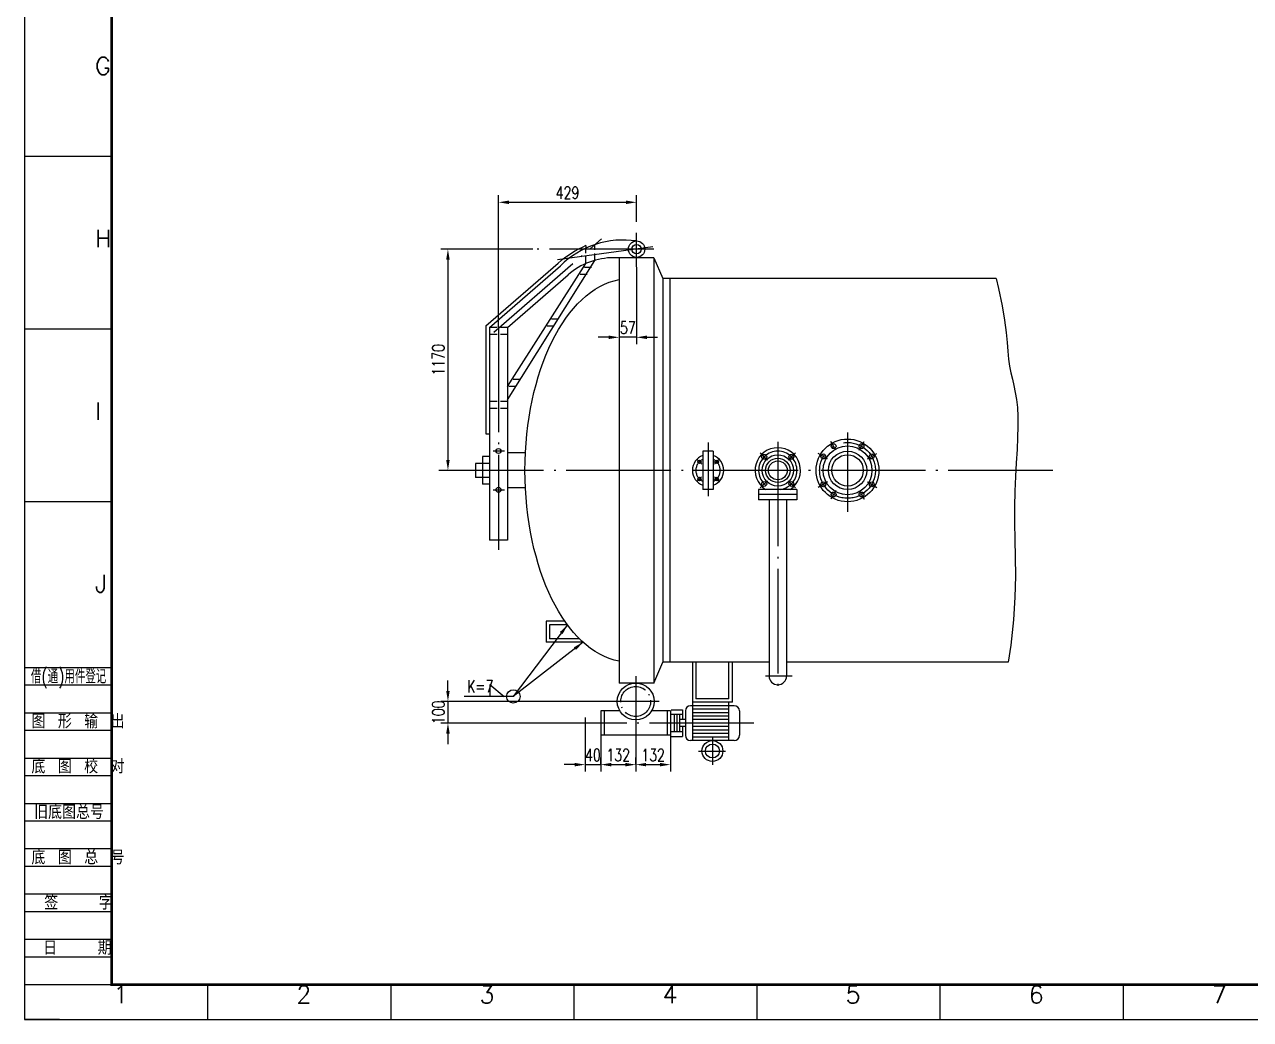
# Model space of a CAD drawing. Extents: x 3651 to 4491, y 6105 to 6699.
# Drawn here: x 3651.4 to 4002.9, y 6104.9 to 6390.3 of the extents above; entities that cross this region are included whole.
import ezdxf

# ---------------------------------------------------------------- set-up
doc = ezdxf.new("R2010")
doc.units = 0
doc.header["$MEASUREMENT"] = 0
doc.header["$PDMODE"] = 66
for name, pattern in [('DASHDOT-M', [36.5, 30, -3, 0.5, -3]), ('DASHDOT-S', [13.3, 10, -1.5, 0.3, -1.5]), ('HIDDEN-M', [7, 5, -2]), ('HIDDEN-S', [3, 2, -1])]:
    doc.linetypes.add(name, pattern=pattern)
doc.layers.get('0').update_dxf_attribs({"linetype": 'CONTINUOUS'})
doc.layers.get('DEFPOINTS').update_dxf_attribs({"linetype": 'CONTINUOUS'})
for name, color, linetype in [('CEN', 1, 'DASHDOT-M'), ('DIM', 5, 'CONTINUOUS'), ('HID', 6, 'HIDDEN-M'), ('TK', 5, 'CONTINUOUS')]:
    doc.layers.add(name, color=color, linetype=linetype)
doc.styles.add('HZTXT', font='txt', dxfattribs={"width": 0.75, "bigfont": 'HZTXT'})
doc.dimstyles.get("Standard").update_dxf_attribs({"dimtxt": 3.5, "dimasz": 3.5, "dimexe": 3, "dimexo": 0.063, "dimgap": 1, "dimtad": 1, "dimdec": 3, "dimzin": 0, "dimtxsty": 'HZTXT', "dimblk1": 'DOT', "dimblk2": 'DOT', "dimcen": 0.09, "dimclrd": 5, "dimclre": 5, "dimclrt": 1, "dimazin": 3, "dimtfac": 0.857143, "dimtdec": 3, "dimtix": 1, "dimtmove": 0, "dimatfit": 3, "dimtolj": 1, "dimtzin": 0})

# ---------------------------------------------------------------- blocks, each defined once
blk = doc.blocks.new('*D9')
at = {"color": 5, "linetype": 'BYBLOCK'}
for p, q in [((3758.38, 5749.19), (3758.38, 5738.85)), ((3748.38, 5740.92), (3748.38, 5742.85)), ((3751.38, 5740.85), (3755.38, 5740.85))]:
    blk.add_line(p, q, dxfattribs=at)
for points in [[(3751.38, 5741.35), (3751.38, 5740.35), (3748.38, 5740.85)], [(3755.38, 5741.35), (3755.38, 5740.35), (3758.38, 5740.85)]]:
    blk.add_solid(points, dxfattribs=at)
at = {"layer": 'DEFPOINTS', "color": 0, "linetype": 'BYBLOCK'}
for p in [(3758.38, 5749.26), (3748.38, 5740.85), (3758.38, 5740.85)]:
    blk.add_point(p, dxfattribs=at)
at = {"color": 1, "linetype": 'BYBLOCK', "insert": (3753.38, 5743.6), "char_height": 3.5, "attachment_point": 5, "style": 'HZTXT'}
blk.add_mtext('\\A1;132', dxfattribs=at)
blk = doc.blocks.new('_DOT')
at = {"color": 0, "linetype": 'BYBLOCK'}
blk.add_line((-0.5, 0), (-1, 0), dxfattribs=at)
at = {"color": 0, "linetype": 'BYBLOCK', "const_width": 0.5}
blk.add_lwpolyline([(-0.25, 0, 1), (0.25, 0, 1)], format="xyb", close=True, dxfattribs=at)
blk = doc.blocks.new('*D63')
at = {"color": 5, "linetype": 'BYBLOCK'}
for p, q in [((3826.87, 6320.78), (3826.87, 6298.62)), ((3821.87, 6308.08), (3821.87, 6298.62)), ((3818.87, 6300.62), (3815.87, 6300.62)), ((3826.87, 6300.62), (3821.87, 6300.62)), ((3829.87, 6300.62), (3832.87, 6300.62))]:
    blk.add_line(p, q, dxfattribs=at)
for points in [[(3818.87, 6301.12), (3818.87, 6300.12), (3821.87, 6300.62)], [(3829.87, 6301.12), (3829.87, 6300.12), (3826.87, 6300.62)]]:
    blk.add_solid(points, dxfattribs=at)
at = {"layer": 'DEFPOINTS', "color": 0, "linetype": 'BYBLOCK'}
for p in [(3826.87, 6320.84), (3821.87, 6308.14), (3821.87, 6300.62)]:
    blk.add_point(p, dxfattribs=at)
at = {"color": 1, "linetype": 'BYBLOCK', "insert": (3824.37, 6303.37), "char_height": 3.5, "attachment_point": 5, "style": 'HZTXT'}
blk.add_mtext('\\A1;57', dxfattribs=at)
blk = doc.blocks.new('*D5')
at = {"color": 5, "linetype": 'BYBLOCK'}
for p, q in [((3694.55, 5761.97), (3694.55, 5764.97)), ((3741.86, 5758.97), (3692.55, 5758.97)), ((3694.55, 5758.97), (3694.55, 5752.76)), ((3731.34, 5752.76), (3692.55, 5752.76)), ((3694.55, 5749.76), (3694.55, 5746.76))]:
    blk.add_line(p, q, dxfattribs=at)
for points in [[(3694.05, 5761.97), (3695.05, 5761.97), (3694.55, 5758.97)], [(3694.05, 5749.76), (3695.05, 5749.76), (3694.55, 5752.76)]]:
    blk.add_solid(points, dxfattribs=at)
at = {"layer": 'DEFPOINTS', "color": 0, "linetype": 'BYBLOCK'}
for p in [(3741.93, 5758.97), (3694.55, 5752.76), (3731.4, 5752.76)]:
    blk.add_point(p, dxfattribs=at)
at = {"color": 1, "linetype": 'BYBLOCK', "insert": (3691.8, 5755.86), "char_height": 3.5, "attachment_point": 5, "rotation": 90, "style": 'HZTXT'}
blk.add_mtext('\\A1;100', dxfattribs=at)
blk = doc.blocks.new('*D7')
at = {"color": 5, "linetype": 'BYBLOCK'}
for p, q in [((3738.38, 5749.19), (3738.38, 5738.85)), ((3748.38, 5746.74), (3748.38, 5738.85)), ((3741.38, 5740.85), (3745.38, 5740.85))]:
    blk.add_line(p, q, dxfattribs=at)
for points in [[(3741.38, 5741.35), (3741.38, 5740.35), (3738.38, 5740.85)], [(3745.38, 5741.35), (3745.38, 5740.35), (3748.38, 5740.85)]]:
    blk.add_solid(points, dxfattribs=at)
at = {"layer": 'DEFPOINTS', "color": 0, "linetype": 'BYBLOCK'}
for p in [(3738.38, 5749.26), (3748.38, 5746.81), (3748.38, 5740.85)]:
    blk.add_point(p, dxfattribs=at)
at = {"color": 1, "linetype": 'BYBLOCK', "insert": (3743.38, 5743.6), "char_height": 3.5, "attachment_point": 5, "style": 'HZTXT'}
blk.add_mtext('\\A1;132', dxfattribs=at)
blk = doc.blocks.new('*D8')
at = {"color": 5, "linetype": 'BYBLOCK'}
for p, q in [((3733.86, 5750.66), (3733.86, 5738.85)), ((3730.86, 5740.85), (3727.86, 5740.85)), ((3733.86, 5740.85), (3738.38, 5740.85)), ((3738.38, 5740.92), (3738.38, 5742.85)), ((3741.38, 5740.85), (3744.38, 5740.85))]:
    blk.add_line(p, q, dxfattribs=at)
for points in [[(3730.86, 5741.35), (3730.86, 5740.35), (3733.86, 5740.85)], [(3741.38, 5741.35), (3741.38, 5740.35), (3738.38, 5740.85)]]:
    blk.add_solid(points, dxfattribs=at)
at = {"layer": 'DEFPOINTS', "color": 0, "linetype": 'BYBLOCK'}
for p in [(3733.86, 5750.73), (3738.38, 5740.85), (3738.38, 5740.85)]:
    blk.add_point(p, dxfattribs=at)
at = {"color": 1, "linetype": 'BYBLOCK', "insert": (3736.12, 5743.6), "char_height": 3.5, "attachment_point": 5, "style": 'HZTXT'}
blk.add_mtext('\\A1;40', dxfattribs=at)
blk = doc.blocks.new('*D58')
at = {"color": 5, "linetype": 'BYBLOCK'}
for p, q in [((3797.1, 6325.91), (3770.78, 6325.91)), ((3772.78, 6322.91), (3772.78, 6265.45)), ((3772.72, 6262.45), (3770.78, 6262.45))]:
    blk.add_line(p, q, dxfattribs=at)
for points in [[(3772.28, 6322.91), (3773.28, 6322.91), (3772.78, 6325.91)], [(3772.28, 6265.45), (3773.28, 6265.45), (3772.78, 6262.45)]]:
    blk.add_solid(points, dxfattribs=at)
at = {"layer": 'DEFPOINTS', "color": 0, "linetype": 'BYBLOCK'}
for p in [(3797.16, 6325.91), (3772.78, 6262.45), (3772.78, 6262.45)]:
    blk.add_point(p, dxfattribs=at)
at = {"color": 1, "linetype": 'BYBLOCK', "insert": (3770.03, 6294.18), "char_height": 3.5, "attachment_point": 5, "rotation": 90, "style": 'HZTXT'}
blk.add_mtext('\\A1;1170', dxfattribs=at)
blk = doc.blocks.new('*D57')
at = {"color": 5, "linetype": 'BYBLOCK'}
for p, q in [((3787.28, 6303.51), (3787.28, 6341.35)), ((3790.28, 6339.35), (3823.87, 6339.35)), ((3826.87, 6333.72), (3826.87, 6341.35))]:
    blk.add_line(p, q, dxfattribs=at)
for points in [[(3790.28, 6339.85), (3790.28, 6338.85), (3787.28, 6339.35)], [(3823.87, 6339.85), (3823.87, 6338.85), (3826.87, 6339.35)]]:
    blk.add_solid(points, dxfattribs=at)
at = {"layer": 'DEFPOINTS', "color": 0, "linetype": 'BYBLOCK'}
for p in [(3826.87, 6339.35), (3826.87, 6333.65), (3787.28, 6303.45)]:
    blk.add_point(p, dxfattribs=at)
at = {"color": 1, "linetype": 'BYBLOCK', "insert": (3807.07, 6342.1), "char_height": 3.5, "attachment_point": 5, "style": 'HZTXT'}
blk.add_mtext('\\A1;429', dxfattribs=at)

msp = doc.modelspace()

# ---------------------------------------------------------------- linework, layer by layer
for p, q in [((3812.3253, 6326.9386), (3812.3253, 6326.1892)), ((3783.6922, 6303.8889), (3804.3735, 6321.8547)), ((3784.6922, 6303.4515), (3805.0202, 6321.1104)), ((3789.8655, 6282.7234), (3814.8788, 6322.6854)), ((3789.8655, 6286.5189), (3812.3253, 6321.7661)), ((3831.8655, 6323.4515), (3820.3613, 6323.4515)), ((3821.8655, 6323.4515), (3821.8655, 6201.4515)), ((3831.8655, 6323.4515), (3831.8655, 6201.4515)), ((3831.8655, 6323.4515), (3834.3655, 6317.4515)), ((3789.8655, 6303.4515), (3807.2447, 6318.5497)), ((3929.9349, 6317.4515), (3834.3655, 6317.4515)), ((3834.3655, 6317.4515), (3834.3655, 6207.4515)), ((3836.3655, 6317.4515), (3836.3655, 6207.4515)), ((3783.6922, 6303.8889), (3783.6922, 6272.893)), ((3784.6922, 6303.4515), (3784.6922, 6242.4515)), ((3789.8655, 6303.4515), (3789.8655, 6242.4515)), ((3783.6922, 6272.893), (3784.6922, 6272.893)), ((3845.8655, 6267.9515), (3845.8655, 6256.9515)), ((3848.8655, 6267.9515), (3845.8655, 6267.9515)), ((3848.8655, 6267.9515), (3848.8655, 6256.9515)), ((3780.6922, 6264.4515), (3780.6922, 6260.4515)), ((3784.6922, 6264.4515), (3780.6922, 6264.4515)), ((3784.6922, 6266.4515), (3782.6922, 6266.4515)), ((3782.6922, 6266.4515), (3782.6922, 6258.4515)), ((3794.9897, 6267.4515), (3789.8655, 6267.4515)), ((3784.6922, 6260.4515), (3780.6922, 6260.4515)), ((3784.6922, 6258.4515), (3782.6922, 6258.4515)), ((3794.9897, 6257.4515), (3789.8655, 6257.4515)), ((3848.8655, 6256.9515), (3845.8655, 6256.9515)), ((3872.8655, 6257.0077), (3861.8655, 6257.0077)), ((3861.8655, 6257.0077), (3861.8655, 6254.0077)), ((3872.8655, 6255.5077), (3861.8655, 6255.5077)), ((3872.8655, 6254.0077), (3861.8655, 6254.0077)), ((3864.8655, 6254.0077), (3864.8655, 6203.4515)), ((3869.8655, 6254.0077), (3869.8655, 6203.4515)), ((3872.8655, 6257.0077), (3872.8655, 6254.0077)), ((3789.8655, 6242.4515), (3784.6922, 6242.4515)), ((3806.36, 6219.162), (3800.9071, 6219.162)), ((3800.9071, 6219.162), (3800.9071, 6213.162)), ((3807.0779, 6218.162), (3801.9071, 6218.162)), ((3801.9071, 6218.162), (3801.9071, 6214.162)), ((3811.5543, 6213.162), (3800.9071, 6213.162)), ((3810.5051, 6214.162), (3801.9071, 6214.162)), ((3831.8655, 6201.4515), (3834.3655, 6207.4515)), ((3864.8655, 6207.4515), (3834.3655, 6207.4515)), ((3842.8655, 6207.4515), (3842.8655, 6184.9515)), ((3843.8655, 6207.4515), (3843.8655, 6196.9515)), ((3853.3655, 6196.9515), (3853.3655, 6207.4515)), ((3854.3655, 6195.9515), (3854.3655, 6207.4515)), ((3933.4392, 6207.4515), (3869.8655, 6207.4515)), ((3831.8655, 6201.4515), (3821.8655, 6201.4515)), ((3854.8655, 6194.9515), (3842.3655, 6194.9515)), ((3854.3655, 6195.9515), (3842.8655, 6195.9515)), ((3853.3655, 6196.9515), (3843.8655, 6196.9515)), ((3853.3655, 6184.9515), (3853.3655, 6195.9515)), ((3812.0917, 6191.5702), (3812.0917, 6187.9212)), ((3822.0732, 6193.4515), (3816.6155, 6193.4515)), ((3816.6155, 6193.4515), (3816.6155, 6186.4515)), ((3817.6155, 6193.4515), (3817.6155, 6186.4515)), ((3836.6155, 6193.4515), (3831.1577, 6193.4515)), ((3835.6155, 6193.4515), (3835.6155, 6186.4515)), ((3836.6155, 6193.4515), (3836.6155, 6186.4515)), ((3840.0155, 6192.4515), (3836.6155, 6192.4515)), ((3836.824, 6193.7884), (3840.0155, 6193.7884)), ((3837.6155, 6192.4515), (3837.6155, 6187.4515)), ((3838.4155, 6192.4515), (3838.4155, 6187.4515)), ((3839.2155, 6192.4515), (3839.2155, 6187.4515)), ((3840.8655, 6190.9515), (3839.2155, 6190.9515)), ((3840.0155, 6193.7884), (3840.0155, 6190.9515)), ((3840.8655, 6193.4515), (3840.8655, 6186.4515)), ((3853.3655, 6193.9515), (3842.8655, 6193.9515)), ((3853.3655, 6192.9515), (3842.8655, 6192.9515)), ((3853.3655, 6191.9515), (3842.8655, 6191.9515)), ((3853.3655, 6190.9515), (3842.8655, 6190.9515)), ((3856.3655, 6193.4515), (3856.3655, 6186.4515)), ((3840.0155, 6187.4515), (3836.6155, 6187.4515)), ((3840.8655, 6188.9515), (3839.2155, 6188.9515)), ((3840.0155, 6188.9515), (3840.0155, 6186.1146)), ((3853.3655, 6188.9515), (3842.8655, 6188.9515)), ((3853.3655, 6187.9515), (3842.8655, 6187.9515)), ((3836.6155, 6186.4515), (3816.6155, 6186.4515)), ((3836.824, 6186.1146), (3840.0155, 6186.1146)), ((3854.8655, 6184.9515), (3842.3655, 6184.9515)), ((3853.3655, 6186.9515), (3842.8655, 6186.9515)), ((3853.3655, 6185.9515), (3842.8655, 6185.9515))]:
    msp.add_line(p, q)
for centre, radius in [((3826.8655, 6325.9059), 2.3446), ((3826.8655, 6325.9059), 1.3446), ((3887.3655, 6262.4515), 9), ((3787.2788, 6268.0168), 0.7), ((3887.3655, 6262.4515), 7), ((3887.3655, 6262.4515), 5.5), ((3883.3655, 6269.3797), 0.7), ((3891.3655, 6269.3797), 0.7), ((3844.8906, 6264.9264), 0.5), ((3849.8403, 6264.9264), 0.5), ((3863.4764, 6266.3406), 0.7), ((3867.3655, 6262.4515), 4.5), ((3867.3655, 6262.4515), 3.5), ((3867.3655, 6262.4515), 2.7), ((3871.2545, 6266.3406), 0.7), ((3880.4373, 6266.4515), 0.7), ((3887.3655, 6262.4515), 4.5), ((3894.2937, 6266.4515), 0.7), ((3787.2788, 6256.8862), 0.7), ((3844.8906, 6259.9766), 0.5), ((3849.8403, 6259.9766), 0.5), ((3863.4764, 6258.5624), 0.7), ((3871.2545, 6258.5624), 0.7), ((3880.4373, 6258.4515), 0.7), ((3894.2937, 6258.4515), 0.7), ((3883.3655, 6255.5233), 0.7), ((3891.3655, 6255.5233), 0.7), ((3826.6155, 6196.162), 5.2895), ((3848.6155, 6181.9515), 3), ((3848.6155, 6181.9515), 2)]:
    msp.add_circle(centre, radius)
for centre, radius, start, end in [((3823.0288, 6303.0006), 25.5397, 81.360238, 134.839687), ((3827.0476, 6295.1502), 35.0321, 114.850569, 130.333745), ((3820.3613, 6303.4515), 20, 90, 130.982441), ((3867.3655, 6262.4515), 6.5, 303.122543, 236.877457), ((3847.3655, 6262.4515), 4.5, 109.471221, 250.528779), ((3847.3655, 6262.4515), 4.5, 289.471221, 70.528779), ((3867.3655, 6203.4515), 2.5, 180, 0), ((3842.3655, 6193.4515), 1.5, 90, 180), ((3854.8655, 6193.4515), 1.5, 0, 90), ((3842.3655, 6186.4515), 1.5, 180, 270), ((3854.8655, 6186.4515), 1.5, 270, 0)]:
    msp.add_arc(centre, radius, start, end)
at = {"extrusion": (0, 0, -1)}
msp.add_ellipse((3824.8655, 6262.4515), major_axis=(0, 55), ratio=0.54545455, start_param=3.24176007, end_param=6.18301789, dxfattribs=at)
at = {"layer": 'CEN'}
for p, q in [((3785.9822, 6302.1012), (3816.7791, 6328.8559)), ((3826.8655, 6320.8384), (3826.8655, 6330.6125)), ((3831.8655, 6325.9059), (3797.1601, 6325.9059)), ((3831.513, 6326.5294), (3804.2234, 6322.8683)), ((3787.2788, 6303.4515), (3787.2788, 6239.7052)), ((3887.3655, 6273.2787), (3887.3655, 6250.5346)), ((3785.7895, 6268.0168), (3788.9645, 6268.0168)), ((3847.3655, 6270.4713), (3847.3655, 6255.0649)), ((3867.3655, 6270.6843), (3867.3655, 6199.4515)), ((3884.0187, 6268.2483), (3882.5996, 6270.7063)), ((3890.7123, 6268.2483), (3892.1314, 6270.7063)), ((3845.5633, 6264.2536), (3844.1835, 6265.6335)), ((3849.1676, 6264.2536), (3850.5474, 6265.6335)), ((3864.3958, 6265.4211), (3862.3306, 6267.4863)), ((3870.3351, 6265.4211), (3872.4003, 6267.4863)), ((3881.6161, 6265.7709), (3878.938, 6267.3171)), ((3893.1149, 6265.7709), (3895.793, 6267.3171)), ((3946.2111, 6262.4515), (3767.2198, 6262.4515)), ((3844.1835, 6259.2695), (3845.4789, 6260.5649)), ((3850.5474, 6259.2695), (3849.2521, 6260.5649)), ((3864.3958, 6259.4819), (3862.3306, 6257.4167)), ((3870.3351, 6259.4819), (3872.4003, 6257.4167)), ((3881.6161, 6259.1321), (3878.938, 6257.5859)), ((3893.1149, 6259.1321), (3895.793, 6257.5859)), ((3785.7895, 6256.8862), (3788.9645, 6256.8862)), ((3884.0187, 6256.6547), (3882.5996, 6254.1967)), ((3890.7123, 6256.6547), (3892.1314, 6254.1967)), ((3826.6155, 6203.4691), (3826.6155, 6184.0016)), ((3871.508, 6203.4515), (3863.8137, 6203.4515)), ((3833.3451, 6196.162), (3820.1595, 6196.162)), ((3860.5308, 6189.9515), (3809.6349, 6189.9515)), ((3848.6155, 6185.919), (3848.6155, 6177.984)), ((3844.6457, 6181.9515), (3852.3326, 6181.9515))]:
    msp.add_line(p, q, dxfattribs=at)
msp.add_circle((3887.3655, 6262.4515), 8, dxfattribs=at)
for centre, radius, start, end in [((3867.3655, 6262.4515), 5.5, 278.199607, 261.800393), ((3847.3655, 6262.4515), 3.5, 115.376934, 244.623066), ((3847.3655, 6262.4515), 3.5, 295.376934, 64.623066)]:
    msp.add_arc(centre, radius, start, end, dxfattribs=at)
at = {"layer": 'DIM'}
for q in [(3784.7725, 6197.6142), (3788.8801, 6197.6142)]:
    msp.add_line((3784.7725, 6201.0547), q, dxfattribs=at)
msp.add_lwpolyline([(3929.9349, 6317.4515), (3930.6596, 6314.6119), (3931.7134, 6309.6711), (3932.4176, 6305.522), (3932.8627, 6302.0421), (3933.1394, 6299.1088), (3933.3384, 6296.5998), (3933.5504, 6294.3926), (3933.8457, 6292.3745), (3934.2135, 6290.4719), (3934.6228, 6288.6212), (3935.0424, 6286.7583), (3935.4414, 6284.8195), (3935.7885, 6282.7411), (3936.0527, 6280.4592), (3936.2029, 6277.9099), (3936.2191, 6275.0435), (3936.1252, 6271.8663), (3935.9562, 6268.3985), (3935.747, 6264.6603), (3935.5327, 6260.6721), (3935.3481, 6256.454), (3935.2283, 6252.0265), (3935.2082, 6247.4096), (3935.3, 6242.6028), (3935.4241, 6237.5213), (3935.4783, 6232.0595), (3935.3602, 6226.1119), (3934.9675, 6219.5727), (3934.198, 6212.3363), (3933.4392, 6207.4515)], dxfattribs=at)
msp.add_circle((3791.5302, 6197.6142), 1.9204, dxfattribs=at)
at = {"layer": 'HID', "linetype": 'HIDDEN-S'}
for p, q in [((3812.3253, 6321.7661), (3812.3253, 6326.1892)), ((3814.8788, 6322.6854), (3814.8788, 6327.205)), ((3813.9692, 6320.653), (3811.616, 6320.653)), ((3812.7293, 6318.653), (3810.3761, 6318.653)), ((3789.8655, 6303.4515), (3784.6922, 6303.4515)), ((3803.2729, 6303.8128), (3800.9198, 6303.8128)), ((3804.5129, 6305.8128), (3802.1597, 6305.8128)), ((3789.8655, 6301.4515), (3784.6922, 6301.4515)), ((3792.2187, 6286.5189), (3789.8655, 6286.5189)), ((3793.4586, 6288.5189), (3791.1054, 6288.5189)), ((3789.8655, 6282.1652), (3784.6922, 6282.1652)), ((3789.8655, 6280.1652), (3784.6922, 6280.1652))]:
    msp.add_line(p, q, dxfattribs=at)
at = {"layer": 'HID', "linetype": 'DASHDOT-S'}
msp.add_circle((3826.6155, 6196.162), 4.2895, dxfattribs=at)
at = {"layer": 'TK'}
for p, q in [((3676.368, 6352.4431), (3651.368, 6352.4431)), ((3676.368, 6302.9431), (3651.368, 6302.9431)), ((3676.368, 6253.4431), (3651.368, 6253.4431)), ((3703.868, 6114.9431), (3703.868, 6104.9431)), ((3756.368, 6114.9431), (3756.368, 6104.9431)), ((3808.868, 6114.9431), (3808.868, 6104.9431)), ((3861.368, 6114.9431), (3861.368, 6104.9431)), ((3913.868, 6114.9431), (3913.868, 6104.9431)), ((3966.368, 6114.9431), (3966.368, 6104.9431)), ((3661.368, 6104.9431), (3651.368, 6104.9431))]:
    msp.add_line(p, q, dxfattribs=at)
at = {"layer": 'TK', "color": 4}
for p, q in [((3651.3679, 6205.9431), (3676.368, 6205.9431)), ((3651.3679, 6200.9431), (3676.368, 6200.9431)), ((3651.3679, 6192.9431), (3676.368, 6192.9431)), ((3651.3679, 6187.9431), (3676.368, 6187.9431)), ((3651.3679, 6179.9431), (3676.368, 6179.9431)), ((3651.3679, 6174.9431), (3676.368, 6174.9431)), ((3651.3679, 6166.9431), (3676.368, 6166.9431)), ((3651.3679, 6161.9431), (3676.368, 6161.9431)), ((3651.3679, 6153.9431), (3676.368, 6153.9431)), ((3651.3679, 6148.9431), (3676.368, 6148.9431)), ((3651.3679, 6140.9431), (3676.368, 6140.9431)), ((3651.3679, 6135.9431), (3676.368, 6135.9431)), ((3651.3679, 6127.9431), (3676.368, 6127.9431)), ((3651.3679, 6122.9431), (3676.368, 6122.9431)), ((3651.3679, 6114.9431), (3676.368, 6114.9431))]:
    msp.add_line(p, q, dxfattribs=at)
at = {"layer": 'TK', "color": 5}
msp.add_lwpolyline([(4491.368, 6698.9431), (3651.368, 6698.9431), (3651.368, 6104.9431), (4491.368, 6104.9431)], close=True, dxfattribs=at)
at = {"layer": 'TK', "color": 7, "const_width": 0.7}
msp.add_lwpolyline([(4481.368, 6114.9431), (4481.368, 6688.9431), (3676.368, 6688.9431), (3676.368, 6114.9431)], close=True, dxfattribs=at)

# ---------------------------------------------------------------- texts
at = {"layer": 'DIM', "style": 'HZTXT', "width": 0.75}
msp.add_text('K=7', height=3.5, dxfattribs=at).set_placement((3778.2799, 6198.761))
at = {"layer": 'TK', "style": 'HZTXT'}
for s, p in [('G', (3671.5987, 6375.9535)), ('H', (3671.5987, 6326.4535)), ('I', (3671.5987, 6276.9535)), ('J', (3671.5987, 6227.4535)), ('1', (3676.8184, 6109.606)), ('2', (3729.3184, 6109.606)), ('3', (3781.8184, 6109.606)), ('4', (3834.3184, 6109.606)), ('5', (3886.8184, 6109.606)), ('6', (3939.3184, 6109.606)), ('7', (3991.8184, 6109.606))]:
    msp.add_text(s, height=5, dxfattribs=at).set_placement(p)
at = {"layer": 'TK', "color": 4, "style": 'HZTXT', "width": 0.75}
msp.add_text('借(通)用件登记', height=4, dxfattribs=at).set_placement((3653.2084, 6201.3321))
at = {"layer": 'TK', "color": 4, "style": 'HZTXT'}
for s, p in [('图 形 输 出', (3653.3501, 6188.4553)), ('底 图 校 对', (3653.3501, 6175.5145)), ('旧底图总号', (3654.1378, 6162.4416)), ('底 图 总 号', (3653.3501, 6149.4338)), ('签   字', (3657.0316, 6136.429)), ('日   期', (3656.7048, 6123.496))]:
    msp.add_text(s, height=4, dxfattribs=at).set_placement(p)

# ---------------------------------------------------------------- dimensions: what is measured, and where the dimension line sits
at = {"layer": 'DIM'}
for base, p1, p2, text, picture, middle in [((3826.8655, 6339.3464), (3787.2788, 6303.4515), (3826.8655, 6333.6535), '429', '*D57', (3807.0722, 6342.0964)), ((3821.8655, 6300.6157), (3826.8655, 6320.8384), (3821.8655, 6308.1383), '57', '*D63', (3824.3655, 6303.3657))]:
    dim = msp.add_linear_dim(base=base, p1=p1, p2=p2, text=text, dimstyle='STANDARD', override={"dimasz": 3, "dimexe": 2, "dimtfac": 0.571429}, dxfattribs=at)
    dim.commit()
    dim.dimension.update_dxf_attribs({"geometry": picture, "text_midpoint": middle})
dim = msp.add_linear_dim(base=(3772.782, 6262.4515), p1=(3797.1601, 6325.9059), p2=(3772.782, 6262.4515), angle=90, text='1170', dimstyle='STANDARD', override={"dimasz": 3, "dimexe": 2, "dimtfac": 0.571429}, dxfattribs=at)
dim.commit()
dim.dimension.update_dxf_attribs({"geometry": '*D58', "text_midpoint": (3770.032, 6294.1787)})
dim = msp.add_linear_dim(base=(3772.782, 6189.9515), p1=(3820.1595, 6196.162), p2=(3809.6349, 6189.9515), angle=90, text='100', dimstyle='STANDARD', override={"dimasz": 3, "dimexe": 2, "dimtfac": 0.571429}, dxfattribs=at)
dim.commit()
dim.dimension.update_dxf_attribs({"geometry": '*D5', "text_midpoint": (3770.032, 6193.0568), "insert": (78.2327, 437.1953)})
for base, p1, p2, text, picture, middle in [((3816.6155, 6178.0492), (3812.0917, 6187.9212), (3816.6155, 6178.0492), '40', '*D8', (3814.3536, 6180.7992)), ((3826.6155, 6178.0492), (3816.6155, 6186.4515), (3826.6155, 6184.0016), '132', '*D7', (3821.6155, 6180.7992)), ((3836.6155, 6178.0492), (3826.6155, 6178.0492), (3836.6155, 6186.4515), '132', '*D9', (3831.6155, 6180.7992))]:
    dim = msp.add_linear_dim(base=base, p1=p1, p2=p2, text=text, dimstyle='STANDARD', override={"dimasz": 3, "dimexe": 2, "dimtfac": 0.571429}, dxfattribs=at)
    dim.commit()
    dim.dimension.update_dxf_attribs({"geometry": picture, "text_midpoint": middle, "insert": (78.2327, 437.1953)})

# ---------------------------------------------------------------- leaders
at = {"layer": 'DIM', "color": 5}
for points in [[(3807.0779, 6218.162), (3791.5302, 6197.6142), (3777.3965, 6197.6142)], [(3811.5543, 6213.162), (3791.5302, 6197.6142)]]:
    msp.add_leader(points, dimstyle='STANDARD', override={"dimasz": 3, "dimexe": 2, "dimtfac": 0.571429}, dxfattribs=at)

doc.saveas('drawing.dxf')
